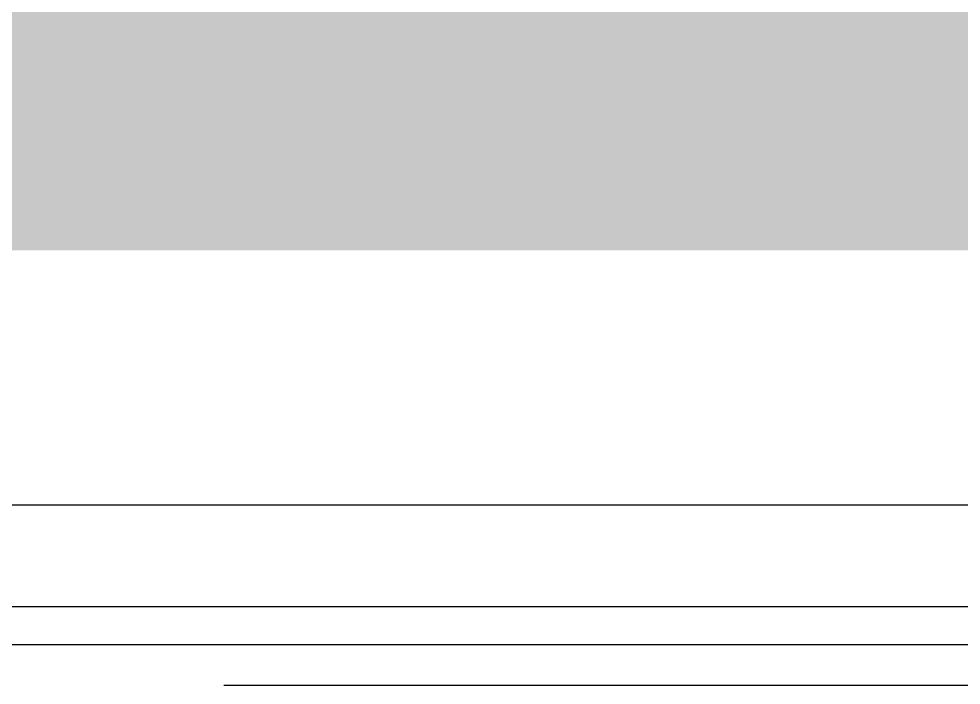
# Model space of a CAD drawing. Header units: inches. Extents: x 5877 to 13759, y 12099 to 29642.
# Drawn here: x 10806.7 to 11176.6, y 21036.2 to 21297.9 of the extents above; entities that cross this region are included whole.
import ezdxf

# ---------------------------------------------------------------- set-up
doc = ezdxf.new("R2010")
doc.units = ezdxf.units.IN
doc.header["$MEASUREMENT"] = 0
doc.layers.add('A-FUR2', color=6, linetype='Continuous')
doc.layers.add('A-TXT1', color=3, linetype='Continuous')

msp = doc.modelspace()

# ---------------------------------------------------------------- hatches: boundary and pattern name
at = {"layer": 'A-TXT1'}
h = msp.add_hatch(color=1, dxfattribs=at)
h.dxf.hatch_style = 1
h.paths.add_polyline_path([(12383.63, 21206.95), (12383.63, 21356.95), (11068.63, 21356.95), (9973.63, 21356.95), (9823.63, 21356.95), (9823.63, 21206.95)])
h.paths.add_polyline_path([(5878.63, 24771.95), (5878.63, 14011.95), (6038.63, 14011.95), (6038.63, 24771.95)])

# ---------------------------------------------------------------- linework, layer by layer
at = {"layer": 'A-FUR2', "color": 0}
for p, q in [((9823.63, 21106.95), (11663.63, 21106.95)), ((11238.63, 21051.95), (10598.63, 21051.95)), ((10887.15, 21036.17), (11184.37, 21036.17))]:
    msp.add_line(p, q, dxfattribs=at)
at = {"layer": 'A-FUR2', "color": 0, "ltscale": 0.5}
msp.add_line((11238.63, 21066.95), (10598.63, 21066.95), dxfattribs=at)
at = {"layer": 'A-FUR2', "color": 251}
msp.add_line((10887.15, 21036.17), (11184.37, 21036.17), dxfattribs=at)

doc.saveas('drawing.dxf')
